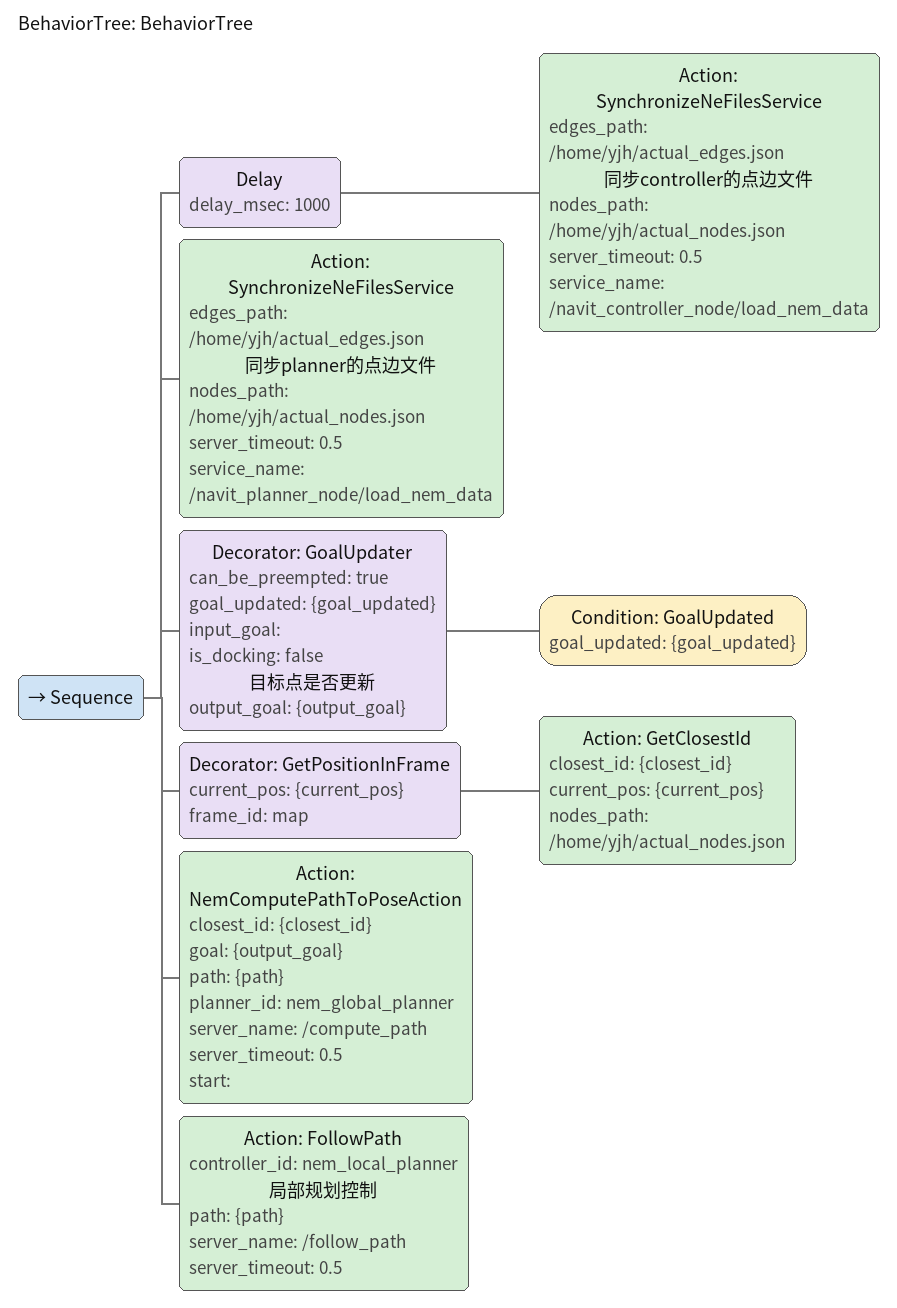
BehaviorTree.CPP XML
<?xml version="1.0"?>
<root main_tree_to_execute="BehaviorTree">
    <BehaviorTree ID="BehaviorTree">
        <Sequence>
            <Delay delay_msec="1000">
                <Action ID="SynchronizeNeFilesService" edges_path="/home/yjh/actual_edges.json" name="同步controller的点边文件" nodes_path="/home/yjh/actual_nodes.json" server_timeout="0.5" service_name="/navit_controller_node/load_nem_data"/>
            </Delay>
            <Action ID="SynchronizeNeFilesService" edges_path="/home/yjh/actual_edges.json" name="同步planner的点边文件" nodes_path="/home/yjh/actual_nodes.json" server_timeout="0.5" service_name="/navit_planner_node/load_nem_data"/>
            <Decorator ID="GoalUpdater" can_be_preempted="true" goal_updated="{goal_updated}" input_goal="" is_docking="false" name="目标点是否更新" output_goal="{output_goal}">
                <Condition ID="GoalUpdated" goal_updated="{goal_updated}"/>
            </Decorator>
            <Decorator ID="GetPositionInFrame" current_pos="{current_pos}" frame_id="map">
                <Action ID="GetClosestId" closest_id="{closest_id}" current_pos="{current_pos}" nodes_path="/home/yjh/actual_nodes.json"/>
            </Decorator>
            <Action ID="NemComputePathToPoseAction" closest_id="{closest_id}" goal="{output_goal}" path="{path}" planner_id="nem_global_planner" server_name="/compute_path" server_timeout="0.5" start=""/>
            <Action ID="FollowPath" controller_id="nem_local_planner" name="局部规划控制" path="{path}" server_name="/follow_path" server_timeout="0.5"/>
        </Sequence>
    </BehaviorTree>
</root>
